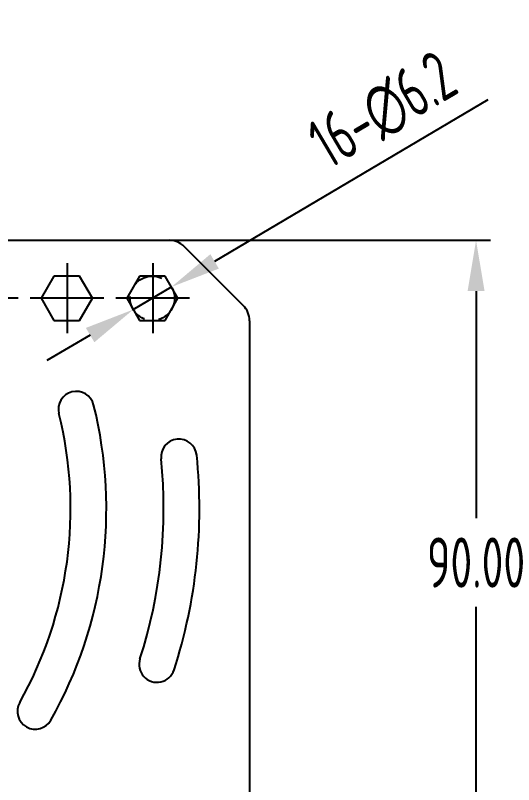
# Model space of a CAD drawing. Header units: millimetres. Extents: x 227 to 1067, y 103 to 697.
# Drawn here: x 414.7 to 484.3, y 321.1 to 428.5 of the extents above; entities that cross this region are included whole.
import ezdxf

# ---------------------------------------------------------------- set-up
doc = ezdxf.new("R2010")
doc.units = ezdxf.units.MM
doc.header["$LTSCALE"] = 2
doc.header["$PDSIZE"] = -1
doc.linetypes.add('ACISOWELD', pattern=[3, 2, -1])
doc.linetypes.add('CENTER2', pattern=[28.575, 19.05, -3.175, 3.175, -3.175])
doc.layers.add('3中心线层', color=1, linetype='CENTER2')
doc.layers.add('7标注层', color=4, linetype='Continuous')
doc.styles.add('PC_TEXTSTYLE', font='ISOCP.SHX', dxfattribs={"width": 0.707, "bigfont": 'GBCBIG.SHX'})
doc.dimstyles.new('GB_DIAMETER', dxfattribs={"dimtxt": 3.5, "dimasz": 3.5, "dimexe": 1, "dimexo": 0, "dimgap": 1.5, "dimtad": 1, "dimjust": 4, "dimdsep": 46, "dimtxsty": 'PC_TEXTSTYLE', "dimcen": 0, "dimclrd": 256, "dimclrt": 3, "dimadec": 0, "dimazin": 2, "dimtp": 0.1, "dimtm": 0.1, "dimtfac": 0.71, "dimtdec": 3, "dimtmove": 0, "dimatfit": 2, "dimfxl": 1, "dimtfill": 1, "dimarcsym": 0})
doc.dimstyles.new('GB_LINEAR', dxfattribs={"dimtxt": 3.5, "dimasz": 3.5, "dimexe": 1, "dimexo": 0, "dimgap": 1.5, "dimtad": 1, "dimdsep": 46, "dimtxsty": 'PC_TEXTSTYLE', "dimcen": 0, "dimclrd": 256, "dimclrt": 3, "dimadec": 0, "dimazin": 2, "dimtp": 0.1, "dimtm": 0.1, "dimtfac": 0.71, "dimtdec": 3, "dimtmove": 0, "dimatfit": 3, "dimfxl": 1, "dimtfill": 1, "dimarcsym": 0})

# ---------------------------------------------------------------- blocks, each defined once
blk = doc.blocks.new('*D7')
at = {"layer": '7标注层', "color": 0, "lineweight": -2}
for p, q in [((287.38, 358.12), (287.38, 246.25)), ((447.38, 358.12), (447.38, 246.25))]:
    blk.add_line(p, q, dxfattribs=at)
at = {"layer": '7标注层', "lineweight": -2}
blk.add_line((294.49, 248.25), (440.27, 248.25), dxfattribs=at)
at = {"layer": '7标注层'}
for points in [[(294.49, 249.43), (294.49, 247.06), (287.38, 248.25)], [(440.27, 247.06), (440.27, 249.43), (447.38, 248.25)]]:
    blk.add_solid(points, dxfattribs=at)
at = {"layer": 'Defpoints', "color": 0}
for p in [(287.38, 360.12), (447.38, 360.12), (447.38, 248.25)]:
    blk.add_point(p, dxfattribs=at)
at = {"layer": '7标注层', "color": 3, "insert": (367.38, 254.45), "char_height": 7, "attachment_point": 5, "style": 'PC_TEXTSTYLE', "bg_fill": 3, "box_fill_scale": 1.1, "bg_fill_color": 257, "bg_fill_transparency": 0}
blk.add_mtext('160.00', dxfattribs=at)
blk = doc.blocks.new('*D8')
at = {"layer": '7标注层', "color": 0, "lineweight": -2}
for p, q in [((410.36, 397.06), (481.02, 397.06)), ((410.36, 307.06), (481.02, 307.06))]:
    blk.add_line(p, q, dxfattribs=at)
at = {"layer": '7标注层', "lineweight": -2}
for p, q in [((479.02, 389.95), (479.02, 358.26)), ((479.02, 314.17), (479.02, 345.86))]:
    blk.add_line(p, q, dxfattribs=at)
at = {"layer": '7标注层'}
for points in [[(480.21, 389.95), (477.84, 389.95), (479.02, 397.06)], [(477.84, 314.17), (480.21, 314.17), (479.02, 307.06)]]:
    blk.add_solid(points, dxfattribs=at)
at = {"layer": 'Defpoints', "color": 0}
for p in [(408.36, 397.06), (479.02, 397.06), (408.36, 307.06)]:
    blk.add_point(p, dxfattribs=at)
at = {"layer": '7标注层', "color": 3, "insert": (479.02, 352.06), "char_height": 7, "attachment_point": 5, "style": 'PC_TEXTSTYLE', "bg_fill": 3, "box_fill_scale": 1.1, "bg_fill_color": 257, "bg_fill_transparency": 0}
blk.add_mtext('90.00', dxfattribs=at)
blk = doc.blocks.new('*D9')
at = {"layer": '7标注层', "lineweight": -2}
for p, q in [((480.68, 416.68), (442.49, 394.1)), ((431.13, 387.38), (436.47, 390.54)), ((425.1, 383.82), (419.08, 380.26))]:
    blk.add_line(p, q, dxfattribs=at)
at = {"layer": '7标注层'}
for points in [[(441.9, 395.11), (443.09, 393.1), (436.47, 390.54)], [(425.7, 382.82), (424.51, 384.82), (431.13, 387.38)]]:
    blk.add_solid(points, dxfattribs=at)
at = {"layer": 'Defpoints', "color": 0}
for p in [(436.47, 390.54), (431.13, 387.38)]:
    blk.add_point(p, dxfattribs=at)
at = {"layer": '7标注层', "color": 3, "insert": (466.02, 415.16), "char_height": 7, "attachment_point": 5, "rotation": 30.5965, "style": 'PC_TEXTSTYLE', "bg_fill": 3, "box_fill_scale": 1.1, "bg_fill_color": 257, "bg_fill_transparency": 0}
blk.add_mtext('16-∅6.2', dxfattribs=at)

msp = doc.modelspace()

# ---------------------------------------------------------------- linework, layer by layer
at = {"color": 7, "linetype": 'Continuous', "lineweight": 25}
for p, q in [((377.384, 397.061), (436.135, 397.061)), ((446.499, 387.939), (438.256, 396.182)), ((420.049, 392.061), (418.259, 388.961)), ((423.629, 392.061), (420.049, 392.061)), ((425.418, 388.961), (423.629, 392.061)), ((432.008, 392.061), (430.218, 388.961)), ((435.588, 392.061), (432.008, 392.061)), ((437.377, 388.961), (435.588, 392.061)), ((418.259, 388.961), (420.049, 385.861)), ((423.629, 385.861), (425.418, 388.961)), ((430.218, 388.961), (432.008, 385.861)), ((435.588, 385.861), (437.377, 388.961)), ((420.049, 385.861), (423.629, 385.861)), ((432.008, 385.861), (435.588, 385.861)), ((447.377, 385.818), (447.377, 318.303))]:
    msp.add_line(p, q, dxfattribs=at)
for centre, radius, start, end in [((436.135, 394.061), 3, 45, 90), ((444.377, 385.818), 3, 0, 45), ((423.173, 373.456), 2.5, 13.98493, 193.98493), ((367.377, 359.561), 60, 330.54981, 13.98493), ((367.377, 359.561), 55, 330.54981, 13.98493), ((437.504, 366.804), 2.5, 5.89696, 185.89696), ((367.377, 359.561), 68, 342.04806, 5.89696), ((367.377, 359.561), 73, 342.04806, 5.89696), ((434.445, 337.831), 2.5, 162.04806, 342.04806), ((417.448, 331.29), 2.5, 150.54981, 330.54981)]:
    msp.add_arc(centre, radius, start, end, dxfattribs=at)

# ---------------------------------------------------------------- next in the draw order: dimensions: what is measured, and where the dimension line sits
at = {"layer": '7标注层'}
dim = msp.add_linear_dim(base=(447.377, 248.247), p1=(287.377, 360.116), p2=(447.377, 360.116), dimstyle='GB_LINEAR', override={"dimscale": 2, "dimtxt": 3.5, "dimasz": 3.556, "dimexe": 1, "dimexo": 1, "dimgap": 1.524, "dimtad": 1, "dimjust": 0, "dimtih": 1, "dimtoh": 1, "dimdec": 2, "dimlfac": 1, "dimzin": 1, "dimse1": 0, "dimse2": 0, "dimsd1": 0, "dimsd2": 0, "dimclrd": 256, "dimclre": 0, "dimadec": 2, "dimtofl": 1, "dimtvp": 0.1, "dimtzin": 1}, dxfattribs=at)
dim.commit()
dim.dimension.update_dxf_attribs({"geometry": '*D7', "text_midpoint": (367.377, 254.448)})

# ---------------------------------------------------------------- next in the draw order: dimensions: what is measured, and where the dimension line sits
dim = msp.add_linear_dim(base=(479.023, 397.061), p1=(408.356, 307.061), p2=(408.356, 397.061), angle=90, dimstyle='GB_LINEAR', override={"dimscale": 2, "dimtxt": 3.5, "dimasz": 3.556, "dimexe": 1, "dimexo": 1, "dimgap": 1.524, "dimtad": 1, "dimjust": 0, "dimtih": 1, "dimtoh": 1, "dimdec": 2, "dimlfac": 1, "dimzin": 1, "dimse1": 0, "dimse2": 0, "dimsd1": 0, "dimsd2": 0, "dimclrd": 256, "dimclre": 0, "dimadec": 2, "dimtofl": 1, "dimtvp": 0.1, "dimtzin": 1}, dxfattribs=at)
dim.commit()
dim.dimension.update_dxf_attribs({"geometry": '*D8', "text_midpoint": (479.023, 352.061)})

# ---------------------------------------------------------------- next in the draw order: linework, layer by layer
at = {"linetype": 'ACISOWELD'}
msp.add_circle((433.798, 388.961), 3.1, dxfattribs=at)
at = {"layer": '3中心线层'}
msp.add_line((415.059, 388.961), (404.79, 388.961), dxfattribs=at)

# ---------------------------------------------------------------- next in the draw order: dimensions: what is measured, and where the dimension line sits
at = {"layer": '7标注层'}
dim = msp.add_diameter_dim_2p(p1=(431.129, 387.383), p2=(436.466, 390.538), text='16-<>', dimstyle='GB_DIAMETER', override={"dimscale": 2, "dimgap": 1.5, "dimtad": 1, "dimjust": 4, "dimtih": 0, "dimtoh": 0, "dimdec": 2, "dimlfac": 1, "dimpost": '', "dimcen": 0, "dimse1": 0, "dimse2": 0, "dimsd1": 0, "dimsd2": 0, "dimtix": 0, "dimtofl": 1, "dimatfit": 0, "dimtvp": 0.1}, dxfattribs=at)
dim.commit()
dim.dimension.update_dxf_attribs({"geometry": '*D9', "text_midpoint": (469.147, 409.863), "dimtype": 163})

# ---------------------------------------------------------------- next in the draw order: linework, layer by layer
at = {"layer": '3中心线层'}
for p, q in [((421.884, 393.845), (421.884, 384.076)), ((433.843, 393.845), (433.843, 384.076)), ((427.018, 388.961), (416.75, 388.961)), ((438.977, 388.961), (428.709, 388.961))]:
    msp.add_line(p, q, dxfattribs=at)

doc.saveas('drawing.dxf')
